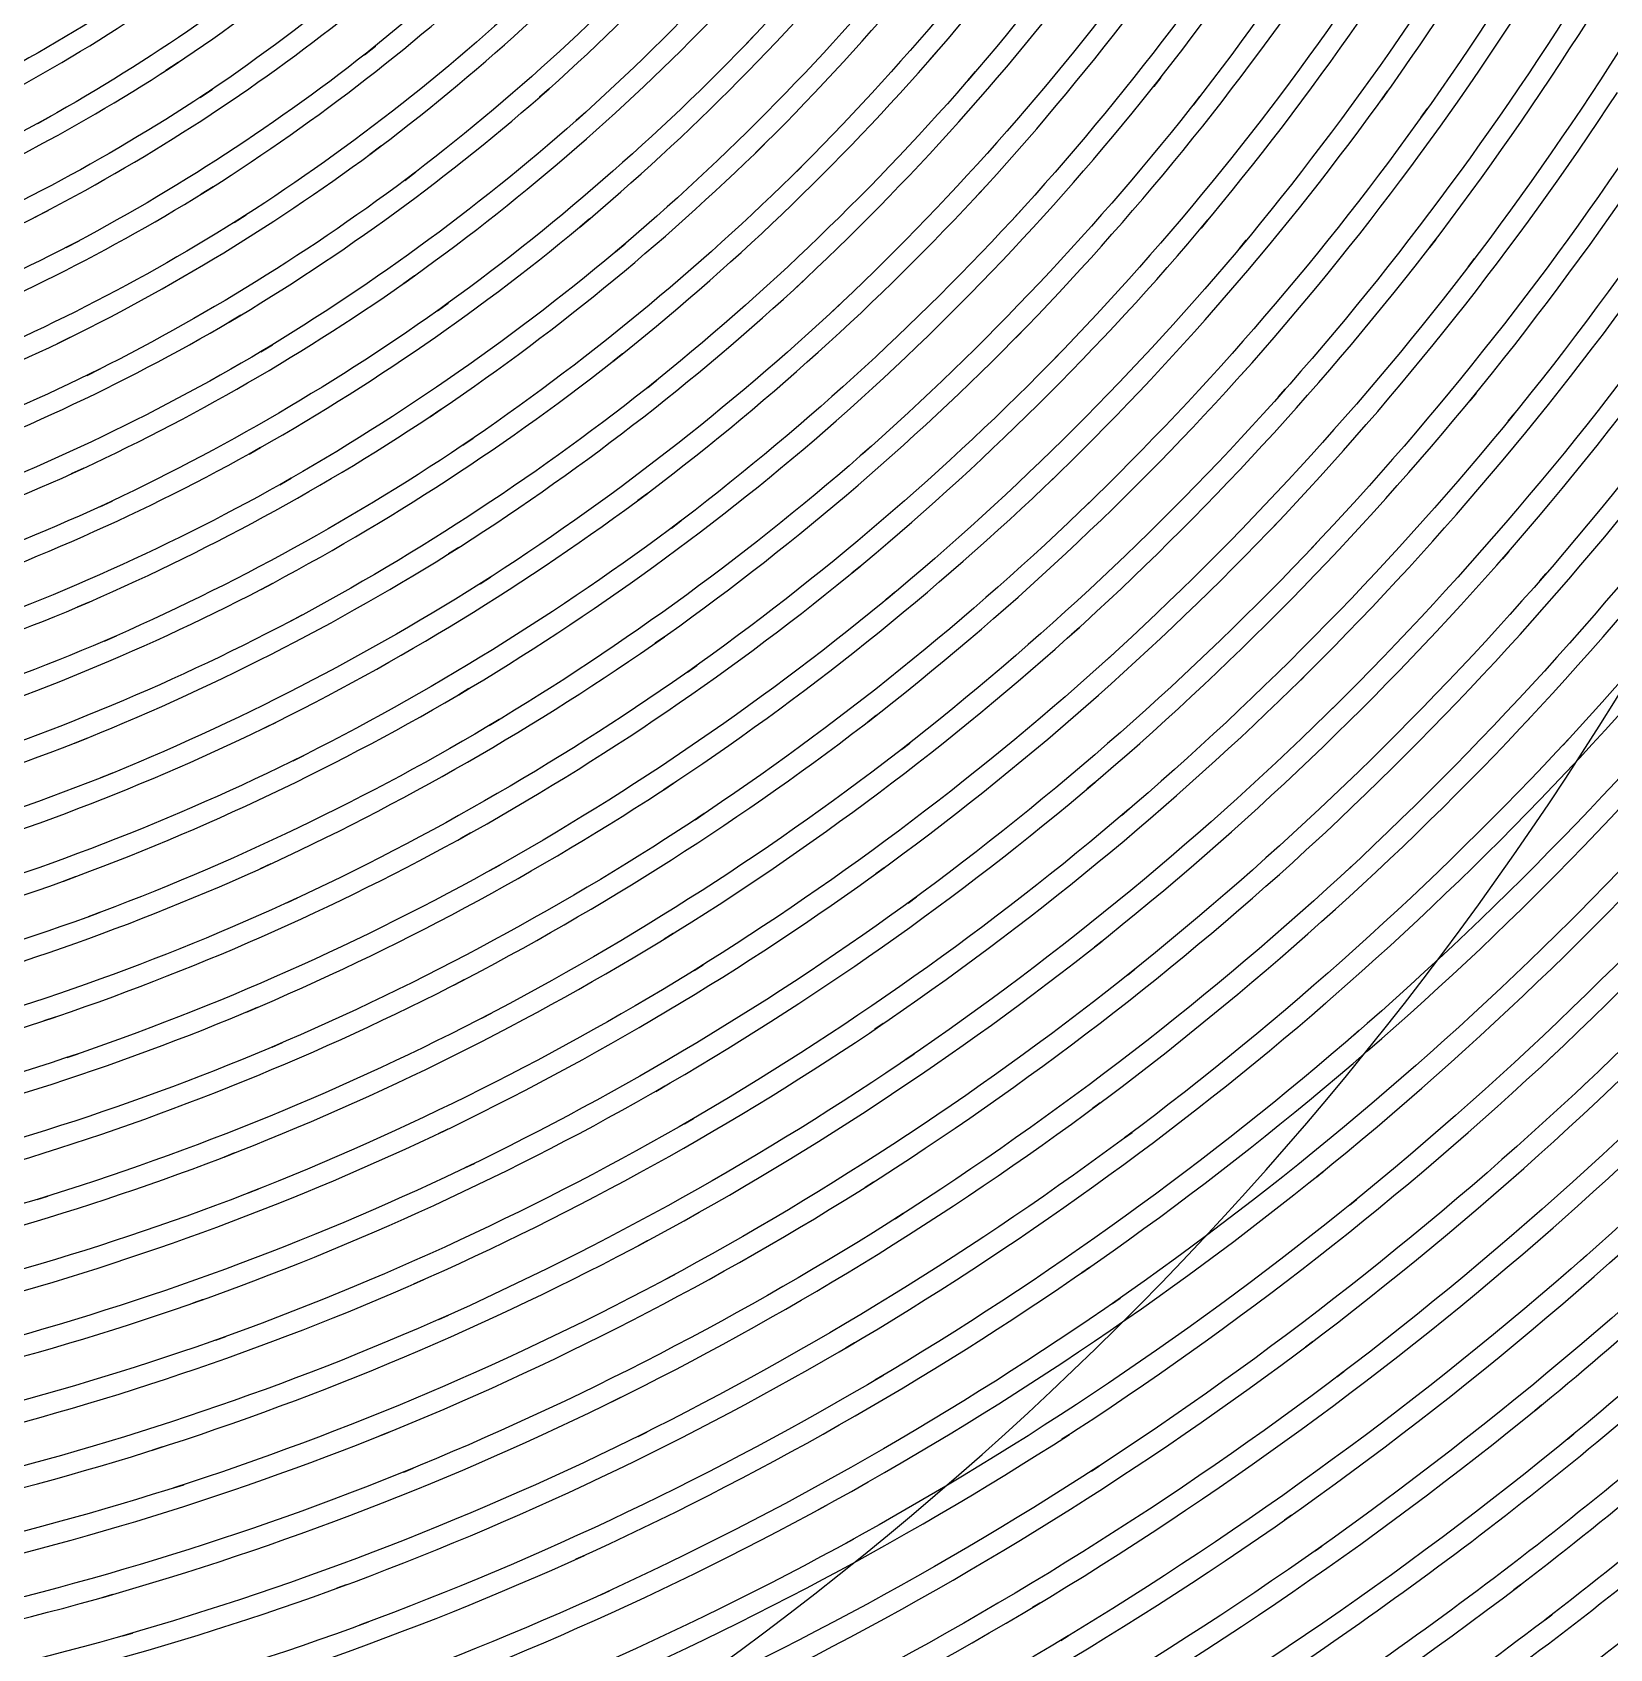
# Model space of a CAD drawing. Extents: x -32 to 185, y 69 to 286.
# Drawn here: x 103.67 to 136.76, y 119.94 to 153.86 of the extents above; entities that cross this region are included whole.
import ezdxf

# ---------------------------------------------------------------- set-up
doc = ezdxf.new("R2010")
doc.units = 0
doc.layers.add('Ebene_1', color=7, linetype='CONTINUOUS')

msp = doc.modelspace()

# ---------------------------------------------------------------- linework, layer by layer
at = {"layer": 'Ebene_1', "color": 7}
for p, q in [((118.655802, 153.622717), (118.837548, 153.813372)), ((110.639394, 153.388535), (110.869249, 153.571808)), ((122.652933, 153.454717), (122.489515, 153.266607)), ((106.733391, 153.226898), (106.475281, 153.056862)), ((123.299224, 152.849916), (123.459843, 153.036244)), ((107.190046, 152.490752), (107.443319, 152.660025)), ((114.519944, 152.678861), (114.312234, 152.495079)), ((127.343446, 152.908462), (127.199374, 152.725698)), ((128.021302, 152.333698), (128.162829, 152.514679)), ((132.104469, 152.621589), (131.977196, 152.443916)), ((103.785243, 151.945261), (104.062188, 152.097988)), ((115.078162, 152.001515), (115.281799, 152.183516)), ((132.809815, 152.076097), (132.935306, 152.251988)), ((110.984049, 151.469006), (110.75394, 151.296678)), ((119.028457, 151.510497), (118.84442, 151.329515)), ((119.624348, 150.859114), (119.804821, 151.038314)), ((107.469028, 150.620096), (107.216773, 150.461768)), ((111.484741, 150.752205), (111.710268, 150.92326)), ((123.637007, 150.589805), (123.474097, 150.412896)), ((104.007461, 150.123223), (103.732552, 149.981441)), ((107.908883, 149.868932), (108.156556, 150.026241)), ((115.362999, 149.943768), (115.15809, 149.77195)), ((124.267007, 149.965404), (124.427626, 150.141041)), ((128.335411, 149.921877), (128.190574, 149.749041)), ((104.38317, 149.342531), (104.653243, 149.484058)), ((115.904927, 149.249622), (116.105763, 149.419658)), ((128.996212, 149.325222), (129.139012, 149.496531)), ((133.112215, 149.510786), (132.983161, 149.342531)), ((133.801271, 148.943149), (133.928034, 149.109367)), ((111.691686, 148.750458), (111.465904, 148.590094)), ((119.861076, 148.657549), (119.678567, 148.487767)), ((108.047101, 147.923439), (107.799937, 147.776566)), ((112.174814, 148.017875), (112.396778, 148.177221)), ((120.439658, 147.987839), (120.619113, 148.155839)), ((124.467335, 147.616202), (124.304425, 147.449475)), ((104.462334, 147.453293), (104.194043, 147.322456)), ((108.469138, 147.157511), (108.711465, 147.30362)), ((116.050527, 147.109911), (115.848163, 146.949292)), ((125.079772, 146.972202), (125.240135, 147.137147)), ((104.819462, 146.65911), (105.082662, 146.789692)), ((116.573873, 146.39871), (116.772418, 146.557547)), ((129.17083, 146.824565), (129.02523, 146.661656)), ((129.814321, 146.207546), (129.957631, 146.368928)), ((133.960616, 146.287728), (133.830289, 146.128637)), ((112.239469, 145.941546), (112.017505, 145.792382)), ((120.535622, 145.704564), (120.354385, 145.545728)), ((134.632108, 145.697691), (134.760653, 145.855255)), ((112.704015, 145.193436), (112.92216, 145.341582)), ((108.462265, 145.145327), (108.220447, 145.009654)), ((121.095368, 145.016527), (121.27355, 145.173836)), ((104.750225, 144.710309), (104.488807, 144.590418)), ((108.864956, 144.365399), (109.102448, 144.500308)), ((125.136281, 144.540781), (124.973626, 144.38449)), ((116.5754, 144.184417), (116.375836, 144.035253)), ((105.088262, 143.903908), (105.345099, 144.02329)), ((125.729881, 143.87769), (125.889991, 144.032708)), ((117.0794, 143.456926), (117.275655, 143.604817)), ((129.842067, 143.624162), (129.695958, 143.470671)), ((112.622051, 143.050416), (112.403651, 142.912452)), ((130.466722, 142.986525), (130.610795, 143.138743)), ((134.642544, 142.960307), (134.510689, 142.809361)), ((121.044713, 142.659179), (120.865259, 142.511034)), ((135.295454, 142.348379), (135.425272, 142.497543)), ((108.708156, 142.293906), (108.471683, 142.169179)), ((113.066488, 142.287543), (113.28107, 142.424743)), ((104.867316, 141.903433), (104.612771, 141.794488)), ((121.585368, 141.954088), (121.762278, 142.100961)), ((109.090738, 141.500742), (109.323393, 141.624706)), ((105.184735, 141.085323), (105.435462, 141.194269)), ((116.931764, 141.176196), (116.735, 141.037723)), ((125.637227, 141.372196), (125.475336, 141.225578)), ((126.211482, 140.690014), (126.371336, 140.83536)), ((117.415655, 140.432923), (117.609365, 140.570377)), ((130.343267, 140.329577), (130.196649, 140.184995)), ((112.83256, 140.085722), (112.618233, 139.95845)), ((130.948323, 139.671577), (131.09265, 139.814631)), ((113.256633, 139.309104), (113.467652, 139.435358)), ((121.38275, 139.530049), (121.204823, 139.392085)), ((135.151126, 139.536158), (135.019017, 139.394376)), ((108.781211, 139.378595), (108.549574, 139.264558)), ((104.809025, 139.042085), (104.560589, 138.943321)), ((121.902787, 138.807649), (122.078423, 138.944594)), ((135.784945, 138.903103), (135.915782, 139.043867)), ((109.142157, 138.572957), (109.37023, 138.68623)), ((105.105062, 138.21303), (105.34968, 138.311539)), ((117.114782, 138.094411), (116.920055, 137.965866)), ((125.964572, 138.118593), (125.80319, 137.981648)), ((117.577037, 137.335356), (117.76871, 137.462884)), ((126.518209, 137.418084), (126.677555, 137.554266)), ((112.867687, 137.057138), (112.656924, 136.940047)), ((130.667559, 136.948192), (130.520431, 136.812265)), ((108.675829, 136.408301), (108.449029, 136.304701)), ((113.269361, 136.266264), (113.476815, 136.382337)), ((131.251996, 136.270592), (131.396577, 136.404992)), ((104.571534, 136.135428), (104.329716, 136.046846)), ((121.544641, 136.326337), (121.367732, 136.197792)), ((135.480254, 136.024191), (135.346872, 135.8903)), ((109.014629, 135.5907), (109.237611, 135.693791)), ((122.042532, 135.586882), (122.217151, 135.714664)), ((104.844916, 135.296191), (105.08368, 135.384773)), ((136.093964, 135.370518), (136.225309, 135.502882)), ((117.118601, 134.947209), (116.926164, 134.828336)), ((126.112973, 134.78939), (125.951591, 134.661099)), ((117.558201, 134.173135), (117.747583, 134.29099)), ((126.644209, 134.070553), (126.803046, 134.197571)), ((112.721578, 133.972808), (112.514887, 133.865898)), ((108.387938, 133.392698), (108.166483, 133.299025)), ((130.809086, 133.489425), (130.662213, 133.362153)), ((104.151279, 133.193643), (103.914552, 133.11448)), ((113.100851, 133.169207), (113.304488, 133.275352)), ((121.524277, 133.056698), (121.348641, 132.937061)), ((108.703829, 132.563897), (108.922484, 132.657316)), ((131.372141, 132.792479), (131.516978, 132.918479)), ((104.401243, 132.344479), (104.634407, 132.423643)), ((121.999769, 132.300952), (122.17286, 132.419315)), ((135.623818, 132.433315), (135.489418, 132.307061)), ((116.938382, 131.744006), (116.749, 131.63506)), ((136.216146, 131.759024), (136.348255, 131.883497)), ((126.075809, 131.392707), (125.915445, 131.273376)), ((117.355073, 130.955805), (117.542165, 131.06419)), ((112.390669, 130.843143), (112.186778, 130.745499)), ((126.5849, 130.656612), (126.742973, 130.774823)), ((107.915246, 130.341713), (107.69761, 130.257204)), ((112.74576, 130.026713), (112.946597, 130.123644)), ((130.763013, 129.962389), (130.61614, 129.843466)), ((108.206701, 129.502094), (108.421029, 129.586222)), ((121.317332, 129.730116), (121.143477, 129.619822)), ((103.770988, 129.367974), (103.998043, 129.437567)), ((131.303668, 129.247065), (131.448505, 129.364894)), ((121.769659, 128.959098), (121.941223, 129.068476)), ((135.576472, 128.772388), (135.441563, 128.65405)), ((116.570818, 128.495061), (116.383473, 128.394922)), ((125.849009, 127.938446), (125.689409, 127.827667)), ((136.1464, 128.078242), (136.279018, 128.195079)), ((111.87165, 127.677536), (111.671068, 127.589031)), ((116.963582, 127.693242), (117.148128, 127.792667)), ((107.253428, 127.26479), (107.040627, 127.189521)), ((126.334682, 127.185729), (126.492246, 127.295616)), ((112.20205, 126.849372), (112.399323, 126.937165)), ((107.520192, 126.41555), (107.730192, 126.490615)), ((120.919731, 126.356877), (120.747658, 126.255262)), ((130.524249, 126.376477), (130.377886, 126.2658)), ((121.347623, 125.570967), (121.517659, 125.671793)), ((131.041232, 125.643054), (131.186323, 125.75312)), ((116.011327, 125.209334), (115.827036, 125.118258)), ((135.332618, 125.050727), (135.197708, 124.940279)), ((106.400954, 124.172468), (106.192481, 124.105828)), ((111.160449, 124.485762), (110.96394, 124.406319)), ((116.3794, 124.394788), (116.5614, 124.485279)), ((125.428499, 124.436457), (125.269663, 124.333748)), ((135.879636, 124.337719), (136.012764, 124.447199)), ((111.46565, 123.646754), (111.659359, 123.725714)), ((125.889736, 123.667449), (126.046282, 123.769165)), ((106.641245, 123.31386), (106.847427, 123.380372)), ((120.327404, 122.946372), (120.156858, 122.853106)), ((130.087958, 122.741234), (129.941594, 122.638321)), ((120.72984, 122.146029), (120.898095, 122.238506)), ((115.257617, 121.897542), (115.075617, 121.814738)), ((130.580759, 121.990527), (130.725086, 122.092549)), ((110.25503, 121.278283), (110.061576, 121.207188)), ((115.599472, 121.070472), (115.778927, 121.152614)), ((134.887926, 121.278385), (134.753017, 121.175268)), ((105.354517, 121.074367), (105.15088, 121.016279)), ((124.809699, 120.896185), (124.651626, 120.801315)), ((110.534013, 120.429042), (110.725176, 120.499933)), ((135.411018, 120.546871), (135.544909, 120.649479)), ((105.569099, 120.207715), (105.77019, 120.265675)), ((125.245735, 120.111853), (125.401517, 120.205729))]:
    msp.add_line(p, q, dxfattribs=at)
for points in [[(103.514218, 111.434485), (130.132455, 122.46012), (147.488008, 148.434539), (147.488008, 177.245912)], [(131.977196, 152.443916), (134.171635, 155.501773), (136.084036, 158.752831), (137.69022, 162.156616)], [(138.572475, 161.936943), (136.954074, 158.482503), (135.025126, 155.181809), (132.809815, 152.076097)], [(127.199374, 152.725698), (129.375739, 155.485737), (131.295523, 158.438976), (132.934543, 161.548252)], [(122.489515, 153.266607), (124.633044, 155.732901), (126.544937, 158.391376), (128.201011, 161.208179)], [(133.809925, 161.30236), (132.15716, 158.142939), (130.219558, 155.140827), (128.021302, 152.333698)], [(124.36068, 160.836287), (122.686024, 158.260794), (120.776168, 155.845664), (118.655802, 153.622717)], [(129.068757, 160.936578), (127.39741, 158.070139), (125.465917, 155.363046), (123.299224, 152.849916)], [(132.983161, 149.342531), (135.348654, 152.428898), (137.429819, 155.723482), (139.200694, 159.185304)], [(116.473327, 159.012976), (114.709835, 156.958793), (112.756451, 155.075664), (110.639394, 153.388535)], [(114.312234, 152.495079), (116.484527, 154.41639), (118.472784, 156.536501), (120.250531, 158.827667)], [(140.073786, 158.931776), (138.288657, 155.419809), (136.189418, 152.076352), (133.801271, 148.943149)], [(121.087222, 158.472576), (119.289621, 156.133556), (117.277692, 153.967117), (115.078162, 152.001515)], [(118.84442, 151.329515), (121.086459, 153.53439), (123.120024, 155.942137), (124.918899, 158.521194)], [(123.474097, 150.412896), (125.771881, 152.90668), (127.836247, 155.606137), (129.640976, 158.476903)], [(128.190574, 149.749041), (130.529595, 152.53708), (132.609997, 155.532319), (134.405562, 158.697849)], [(135.271017, 158.418867), (133.45967, 155.203446), (131.359414, 152.159843), (128.996212, 149.325222)], [(125.765772, 158.191048), (123.948571, 155.563373), (121.892605, 153.109044), (119.624348, 150.859114)], [(130.497522, 158.172467), (128.675739, 155.252318), (126.589991, 152.505261), (124.267007, 149.965404)], [(106.475281, 153.056862), (108.594374, 154.45279), (110.575758, 156.047774), (112.391942, 157.820175)], [(113.189433, 157.384902), (111.349322, 155.567191), (109.340448, 153.928172), (107.190046, 152.490752)], [(110.75394, 151.296678), (112.977906, 152.962425), (115.040489, 154.833591), (116.9142, 156.884974)], [(103.110187, 152.55897), (105.236662, 153.711044), (107.247319, 155.065482), (109.114157, 156.602938)], [(117.724674, 156.473883), (115.828054, 154.375918), (113.738743, 152.460207), (111.484741, 150.752205)], [(109.87983, 156.114465), (107.986265, 154.532972), (105.945317, 153.137044), (103.785243, 151.945261)], [(115.15809, 149.77195), (117.473946, 151.713879), (119.604239, 153.866826), (121.521477, 156.203047)], [(133.830289, 146.128637), (136.372182, 149.234858), (138.628221, 152.56457), (140.570404, 156.077046)], [(99.825021, 152.400388), (101.935714, 153.314208), (103.952479, 154.431154), (105.846808, 155.735701)], [(122.343914, 155.815628), (120.40504, 153.432826), (118.249292, 151.234569), (115.904927, 149.249622)], [(119.678567, 148.487767), (122.07206, 150.712496), (124.256062, 153.152571), (126.202064, 155.777446)], [(129.02523, 146.661656), (131.53225, 149.468786), (133.77938, 152.498134), (135.738363, 155.711773)], [(141.433569, 155.790428), (139.47484, 152.228316), (137.198437, 148.85024), (134.632108, 145.697691)], [(127.035701, 155.414973), (125.069335, 152.742498), (122.861151, 150.25635), (120.439658, 147.987839)], [(124.304425, 147.449475), (126.76181, 149.962604), (128.984757, 152.695152), (130.945013, 155.612755)], [(136.59211, 155.399446), (134.615817, 152.136679), (132.347051, 149.059985), (129.814321, 146.207546)], [(106.577863, 155.196573), (104.653753, 153.850026), (102.603387, 152.693116), (100.456294, 151.742133)], [(107.216773, 150.461768), (109.46823, 151.873988), (111.581214, 153.496208), (113.526961, 155.306537)], [(131.789087, 155.275228), (129.809994, 152.309261), (127.563883, 149.529877), (125.079772, 146.972202)], [(114.307398, 154.840973), (112.335687, 152.986098), (110.193176, 151.321369), (107.908883, 149.868932)], [(103.732552, 149.981441), (105.988336, 151.144205), (108.128301, 152.520025), (110.122667, 154.089299)], [(111.465904, 148.590094), (113.82987, 150.269586), (116.032199, 152.166206), (118.043365, 154.255263)], [(118.837548, 153.813372), (116.801691, 151.679006), (114.571107, 149.738604), (112.174814, 148.017875)], [(110.869249, 153.571808), (108.84612, 151.959515), (106.674336, 150.543478), (104.38317, 149.342531)], [(115.848163, 146.949292), (118.311911, 148.90344), (120.590095, 151.081333), (122.652933, 153.454717)], [(100.334367, 149.844241), (102.57106, 150.76366), (104.71408, 151.896643), (106.733391, 153.226898)], [(123.459843, 153.036244), (121.373586, 150.616532), (119.068421, 148.394603), (116.573873, 146.39871)], [(107.443319, 152.660025), (105.39219, 151.289042), (103.214297, 150.117623), (100.939931, 149.162313)], [(107.799937, 147.776566), (110.188594, 149.196422), (112.438523, 150.837732), (114.519944, 152.678861)], [(120.354385, 145.545728), (122.90417, 147.781148), (125.243954, 150.245914), (127.343446, 152.908462)], [(134.510689, 142.809361), (137.234328, 145.926528), (139.671349, 149.283222), (141.791714, 152.838207)], [(128.162829, 152.514679), (126.040936, 149.804786), (123.675188, 147.294966), (121.095368, 145.016527)], [(124.973626, 144.38449), (127.595701, 146.907802), (129.982576, 149.66504), (132.104469, 152.621589)], [(129.695958, 143.470671), (132.376069, 146.287983), (134.795526, 149.342786), (136.924292, 152.596898)], [(142.642915, 152.518498), (140.504477, 148.91464), (138.045311, 145.5106), (135.295454, 142.348379)], [(104.062188, 152.097988), (102.005968, 150.963987), (99.844621, 150.031332), (97.608437, 149.314022)], [(115.281799, 152.183516), (113.172888, 150.299114), (110.891904, 148.616312), (108.469138, 147.157511)], [(132.935306, 152.251988), (130.792541, 149.24784), (128.38072, 146.444783), (125.729881, 143.87769)], [(137.76582, 152.252243), (135.617454, 148.949767), (133.174325, 145.848382), (130.466722, 142.986525)], [(104.194043, 147.322456), (106.582954, 148.487258), (108.856556, 149.875804), (110.984049, 151.469006)], [(112.017505, 145.792382), (114.526307, 147.47722), (116.873473, 149.391658), (119.028457, 151.510497)], [(119.804821, 151.038314), (117.623874, 148.874931), (115.246671, 146.917983), (112.704015, 145.193436)], [(100.679276, 147.215293), (103.045787, 148.131657), (105.319389, 149.271767), (107.469028, 150.620096)], [(111.710268, 150.92326), (109.552739, 149.288313), (107.245282, 147.860566), (104.819462, 146.65911)], [(116.375836, 144.035253), (118.992311, 145.99271), (121.422968, 148.186639), (123.637007, 150.589805)], [(97.285418, 147.439802), (99.60713, 148.116384), (101.858332, 149.015185), (104.007461, 150.123223)], [(108.156556, 150.026241), (105.973826, 148.638458), (103.663824, 147.461184), (101.258113, 146.51071)], [(108.220447, 145.009654), (110.749867, 146.428237), (113.14107, 148.080239), (115.362999, 149.943768)], [(124.427626, 150.141041), (122.188133, 147.692566), (119.728457, 145.455109), (117.0794, 143.456926)], [(120.865259, 142.511034), (123.575661, 144.74849), (126.076318, 147.229293), (128.335411, 149.921877)], [(104.653243, 149.484058), (102.468223, 148.338857), (100.178076, 147.405438), (97.814873, 146.697547)], [(116.105763, 149.419658), (113.854307, 147.513875), (111.430268, 145.821655), (108.864956, 144.365399)], [(129.139012, 149.496531), (126.855991, 146.757874), (124.327335, 144.233035), (121.585368, 141.954088)], [(125.475336, 141.225578), (128.266429, 143.750417), (130.822831, 146.523438), (133.112215, 149.510786)], [(130.196649, 140.184995), (133.054179, 143.003325), (135.651309, 146.074419), (137.955965, 149.360604)], [(135.019017, 139.394376), (137.92822, 142.512307), (140.551059, 145.88631), (142.855206, 149.47464)], [(133.928034, 149.109367), (131.615741, 146.075437), (129.033121, 143.257107), (126.211482, 140.690014)], [(138.783493, 148.983622), (136.457455, 145.650091), (133.834871, 142.533179), (130.948323, 139.671577)], [(143.693934, 149.122858), (141.369423, 145.485909), (138.722402, 142.065579), (135.784945, 138.903103)], [(104.488807, 144.590418), (107.014918, 145.748346), (109.426484, 147.14122), (111.691686, 148.750458)], [(112.403651, 142.912452), (115.061108, 144.593472), (117.557692, 146.516819), (119.861076, 148.657549)], [(100.855422, 144.522199), (103.354551, 145.426346), (105.762554, 146.565438), (108.047101, 147.923439)], [(112.396778, 148.177221), (110.099503, 146.52751), (107.652555, 145.096709), (105.088262, 143.903908)], [(120.619113, 148.155839), (118.287474, 145.971837), (115.759072, 144.007253), (113.066488, 142.287543)], [(116.735, 141.037723), (119.508021, 142.989325), (122.096242, 145.191654), (124.467335, 147.616202)], [(97.348546, 144.788963), (99.799057, 145.448746), (102.181096, 146.340928), (104.462334, 147.453293)], [(108.711465, 147.30362), (106.3923, 145.907182), (103.94637, 144.732963), (101.406768, 143.796235)], [(108.471683, 142.169179), (111.145431, 143.57758), (113.682743, 145.231873), (116.050527, 147.109911)], [(125.240135, 147.137147), (122.84206, 144.668309), (120.22304, 142.423979), (117.415655, 140.432923)], [(105.082662, 146.789692), (102.764769, 145.641691), (100.342512, 144.716672), (97.849492, 144.027108)], [(116.772418, 146.557547), (114.37358, 144.638272), (111.801905, 142.945289), (109.090738, 141.500742)], [(121.204823, 139.392085), (124.080171, 141.622415), (126.746791, 144.110344), (129.17083, 146.824565)], [(129.957631, 146.368928), (127.507628, 143.609398), (124.81148, 141.078451), (121.902787, 138.807649)], [(125.80319, 137.981648), (128.76763, 140.498086), (131.497887, 143.278235), (133.960616, 146.287728)], [(104.612771, 141.794488), (107.278373, 142.93638), (109.831976, 144.324672), (112.239469, 145.941546)], [(130.520431, 136.812265), (133.559961, 139.622195), (136.3396, 142.700925), (138.826003, 146.010273)], [(135.346872, 135.8903), (138.446475, 138.999831), (141.260732, 142.381979), (143.754771, 145.995255)], [(112.618233, 139.95845), (115.427908, 141.626742), (118.078492, 143.550344), (120.535622, 145.704564)], [(134.760653, 145.855255), (132.273487, 142.799943), (129.514467, 139.976013), (126.518209, 137.418084)], [(139.638258, 145.601728), (137.128946, 142.245797), (134.322071, 139.122522), (131.251996, 136.270592)], [(144.57899, 145.611146), (142.06306, 141.95027), (139.223094, 138.523066), (136.093964, 135.370518)], [(112.92216, 145.341582), (110.481067, 143.685508), (107.890556, 142.260561), (105.184735, 141.085323)], [(100.857967, 141.774379), (103.492515, 142.657143), (106.038736, 143.785799), (108.462265, 145.145327)], [(121.27355, 145.173836), (118.786638, 142.977616), (116.102963, 141.014051), (113.256633, 139.309104)], [(97.237818, 142.092561), (99.818912, 142.726125), (102.334332, 143.602526), (104.750225, 144.710309)], [(109.102448, 144.500308), (106.642773, 143.104125), (104.057607, 141.941361), (101.380804, 141.027796)], [(116.920055, 137.965866), (119.853439, 139.902704), (122.603551, 142.103506), (125.136281, 144.540781)], [(108.549574, 139.264558), (111.370704, 140.653614), (114.057434, 142.300525), (116.5754, 144.184417)], [(105.345099, 144.02329), (102.890515, 142.881398), (100.333603, 141.973688), (97.708473, 141.312124)], [(125.889991, 144.032708), (123.328752, 141.55216), (120.546058, 139.310122), (117.577037, 137.335356)], [(117.275655, 143.604817), (114.725362, 141.68096), (112.002232, 139.996377), (109.142157, 138.572957)], [(121.367732, 136.197792), (124.411589, 138.411321), (127.247992, 140.897214), (129.842067, 143.624162)], [(104.560589, 138.943321), (107.368991, 140.059759), (110.067939, 141.434815), (112.622051, 143.050416)], [(130.610795, 143.138743), (127.989229, 140.367505), (125.121263, 137.839611), (122.042532, 135.586882)], [(125.951591, 134.661099), (129.092684, 137.159974), (132.001633, 139.937577), (134.642544, 142.960307)], [(112.656924, 136.940047), (115.621617, 138.585939), (118.429511, 140.500377), (121.044713, 142.659179)], [(135.425272, 142.497543), (132.758142, 139.430013), (129.818903, 136.609392), (126.644209, 134.070553)], [(130.662213, 133.362153), (133.886798, 136.153501), (136.853528, 139.229685), (139.526258, 142.553034)], [(100.683858, 138.980994), (103.45586, 139.832959), (106.14259, 140.942269), (108.708156, 142.293906)], [(113.28107, 142.424743), (110.691831, 140.771214), (107.954701, 139.361031), (105.105062, 138.21303)], [(135.489418, 132.307061), (138.783239, 135.398009), (141.792987, 138.778376), (144.482517, 142.407179)], [(96.9484, 139.360013), (99.661857, 139.957941), (102.313205, 140.809396), (104.867316, 141.903433)], [(121.762278, 142.100961), (119.115257, 139.900922), (116.272491, 137.947793), (113.269361, 136.266264)], [(140.322477, 142.113943), (137.624801, 138.744776), (134.629053, 135.624809), (131.372141, 132.792479)], [(145.290954, 141.991251), (142.578006, 138.316375), (139.540767, 134.891718), (136.216146, 131.759024)], [(109.323393, 141.624706), (106.7199, 140.237686), (103.992697, 139.096049), (101.177422, 138.215066)], [(105.435462, 141.194269), (102.841387, 140.067395), (100.147276, 139.186158), (97.388764, 138.562266)], [(108.449029, 136.304701), (111.420086, 137.664738), (114.259798, 139.295613), (116.931764, 141.176196)], [(116.926164, 134.828336), (120.022458, 136.740483), (122.938533, 138.930849), (125.637227, 141.372196)], [(126.371336, 140.83536), (123.641588, 138.352012), (120.691913, 136.121937), (117.558201, 134.173135)], [(117.609365, 140.570377), (114.903289, 138.650848), (112.026159, 136.983829), (109.014629, 135.5907)], [(121.348641, 132.937061), (124.564062, 135.124372), (127.574574, 137.598811), (130.343267, 140.329577)], [(104.329716, 136.046846), (107.282191, 137.128156), (110.128776, 138.480303), (112.83256, 140.085722)], [(131.09265, 139.814631), (128.294684, 137.040847), (125.251335, 134.525935), (121.999769, 132.300952)], [(113.467652, 139.435358), (110.726958, 137.793284), (107.84041, 136.407537), (104.844916, 135.296191)], [(112.514887, 133.865898), (115.637145, 135.479973), (118.605656, 137.375829), (121.38275, 139.530049)], [(125.915445, 131.273376), (129.236248, 133.744226), (132.327451, 136.509865), (135.151126, 139.536158)], [(100.328767, 136.151719), (103.240006, 136.96321), (106.06979, 138.043502), (108.781211, 139.378595)], [(96.478509, 136.600992), (99.325093, 137.153611), (102.11415, 137.970957), (104.809025, 139.042085)], [(122.078423, 138.944594), (119.267984, 136.75041), (116.262818, 134.817136), (113.100851, 133.169207)], [(135.915782, 139.043867), (133.063852, 135.973537), (129.940831, 133.166152), (126.5849, 130.656612)], [(130.61614, 129.843466), (134.028834, 132.605897), (137.186728, 135.669864), (140.050876, 138.997794)], [(109.37023, 138.68623), (106.619863, 137.317283), (103.748079, 136.206192), (100.792549, 135.367463)], [(140.829532, 138.527903), (137.938402, 135.155427), (134.750217, 132.049206), (131.303668, 129.247065)], [(135.441563, 128.65405), (138.932148, 131.715496), (142.14146, 135.0839), (145.030808, 138.718303)], [(105.34968, 138.311539), (102.613569, 137.209102), (99.780475, 136.363755), (96.887309, 135.786955)], [(108.166483, 133.299025), (111.289504, 134.620372), (114.284743, 136.225792), (117.114782, 138.094411)], [(116.749, 131.63506), (120.010749, 133.512589), (123.095588, 135.682846), (125.964572, 138.118593)], [(145.822955, 138.27183), (142.908406, 134.592117), (139.669822, 131.180416), (136.1464, 128.078242)], [(117.76871, 137.462884), (114.903035, 135.556591), (111.868596, 133.916808), (108.703829, 132.563897)], [(126.677555, 137.554266), (123.776243, 135.077281), (120.655767, 132.868588), (117.355073, 130.955805)], [(103.914552, 133.11448), (107.013391, 134.15099), (110.010667, 135.470809), (112.867687, 137.057138)], [(121.143477, 129.619822), (124.532498, 131.770733), (127.720174, 134.223535), (130.667559, 136.948192)], [(99.790912, 133.296225), (102.842151, 134.057571), (105.816517, 135.099427), (108.675829, 136.408301)], [(113.476815, 136.382337), (110.581867, 134.761136), (107.543864, 133.409498), (104.401243, 132.344479)], [(131.396577, 136.404992), (128.418393, 133.63808), (125.196099, 131.146103), (121.769659, 128.959098)], [(95.824835, 133.825426), (98.805565, 134.322808), (101.733859, 135.096372), (104.571534, 136.135428)], [(112.186778, 130.745499), (115.469144, 132.317752), (118.601329, 134.185862), (121.544641, 136.326337)], [(125.689409, 127.827667), (129.192466, 130.260386), (132.469488, 133.003752), (135.480254, 136.024191)], [(109.237611, 135.693791), (106.338081, 134.35259), (103.320697, 133.281716), (100.224403, 132.494915)], [(122.217151, 135.714664), (119.239221, 133.535244), (116.068854, 131.631496), (112.74576, 130.026713)], [(105.08368, 135.384773), (102.203496, 134.315935), (99.230147, 133.516153), (96.202326, 132.99637)], [(136.225309, 135.502882), (133.184506, 132.439424), (129.874394, 129.65584), (126.334682, 127.185729)], [(130.377886, 126.2658), (133.98098, 128.988828), (137.332838, 132.02986), (140.392477, 135.351936)], [(107.69761, 130.257204), (110.974377, 131.530187), (114.127689, 133.100225), (117.118601, 134.947209)], [(116.383473, 128.394922), (119.812967, 130.228059), (123.069624, 132.368406), (126.112973, 134.78939)], [(141.152805, 134.853281), (138.064402, 131.487169), (134.680217, 128.40457), (131.041232, 125.643054)], [(135.197708, 124.940279), (138.887603, 127.961711), (142.300042, 131.307485), (145.393536, 134.937281)], [(146.168373, 134.460772), (143.047388, 130.786481), (139.604149, 127.398529), (135.879636, 124.337719)], [(117.747583, 134.29099), (114.719762, 132.407861), (111.525977, 130.804757), (108.206701, 129.502094)], [(126.803046, 134.197571), (123.726352, 131.737133), (120.43304, 129.559978), (116.963582, 127.693242)], [(103.314588, 130.155971), (106.5603, 131.137958), (109.70903, 132.415752), (112.721578, 133.972808)], [(99.067493, 130.424339), (102.258732, 131.12574), (105.378953, 132.11946), (108.387938, 133.392698)], [(120.747658, 126.255262), (124.312062, 128.359031), (127.679701, 130.780296), (130.809086, 133.489425)], [(94.985853, 131.043292), (98.100728, 131.475969), (101.169022, 132.195824), (104.151279, 133.193643)], [(113.304488, 133.275352), (110.25274, 131.684696), (107.0615, 130.376713), (103.770988, 129.367974)], [(111.671068, 127.589031), (115.114308, 129.109356), (118.412456, 130.939488), (121.524277, 133.056698)], [(108.922484, 132.657316), (105.871499, 131.353125), (102.706987, 130.332066), (99.46942, 129.607094)], [(131.516978, 132.918479), (128.354756, 130.168699), (124.951226, 127.709558), (121.347623, 125.570967)], [(104.634407, 132.423643), (101.608368, 131.397976), (98.494001, 130.653634), (95.331271, 130.200415)], [(122.17286, 132.419315), (119.024639, 130.264942), (115.68729, 128.400599), (112.20205, 126.849372)], [(125.269663, 124.333748), (128.956757, 126.717823), (132.422142, 129.428632), (135.623818, 132.433315)], [(107.040627, 127.189521), (110.471394, 128.403984), (113.784306, 129.92856), (116.938382, 131.744006)], [(136.348255, 131.883497), (133.11527, 128.837297), (129.614758, 126.087415), (125.889736, 123.667449)], [(129.941594, 122.638321), (133.737634, 125.311356), (137.28651, 128.319271), (140.545713, 131.625642)], [(115.827036, 125.118258), (119.425294, 126.89659), (122.855551, 128.996694), (126.075809, 131.392707)], [(117.542165, 131.06419), (114.349398, 129.213949), (110.99474, 127.657834), (107.520192, 126.41555)], [(141.286441, 131.098096), (137.996947, 127.748835), (134.413962, 124.70065), (130.580759, 121.990527)], [(134.753017, 121.175268), (138.644512, 124.145918), (142.263133, 127.458576), (145.5651, 131.07343)], [(102.524987, 127.181172), (105.918336, 128.098733), (109.220811, 129.324523), (112.390669, 130.843143)], [(126.742973, 130.774823), (123.487588, 128.340551), (120.018894, 126.20504), (116.3794, 124.394788)], [(98.15571, 127.546293), (101.487459, 128.17777), (104.754298, 129.113632), (107.915246, 130.341713)], [(146.320846, 130.567724), (142.989861, 126.909317), (139.338658, 123.555576), (135.411018, 120.546871)], [(112.946597, 130.123644), (109.735757, 128.573104), (106.389754, 127.31878), (102.951096, 126.376375)], [(120.156858, 122.853106), (123.898425, 124.899603), (127.448319, 127.279096), (130.763013, 129.962389)], [(108.421029, 129.586222), (105.217062, 128.328919), (101.904659, 127.3675), (98.525565, 126.714234)], [(110.96394, 124.406319), (114.568816, 125.864484), (118.033947, 127.646507), (121.317332, 129.730116)], [(103.998043, 129.437567), (100.82564, 128.465126), (97.57051, 127.7861), (94.273888, 127.409372)], [(131.448505, 129.364894), (128.099447, 126.642044), (124.512135, 124.225948), (120.72984, 122.146029)], [(121.941223, 129.068476), (118.620166, 126.948899), (115.114053, 125.134167), (111.46565, 123.646754)], [(124.651626, 120.801315), (128.524284, 123.126132), (132.180833, 125.794), (135.576472, 128.772388)], [(106.192481, 124.105828), (109.777503, 125.251487), (113.251542, 126.720699), (116.570818, 128.495061)], [(115.075617, 121.814738), (118.843402, 123.527729), (122.449296, 125.577433), (125.849009, 127.938446)], [(136.279018, 128.195079), (132.850288, 125.176319), (129.157848, 122.470982), (125.245735, 120.111853)], [(101.54575, 124.200697), (105.085971, 125.043574), (108.542447, 126.207433), (111.87165, 127.677536)], [(117.148128, 127.792667), (113.788634, 125.985011), (110.27183, 124.485864), (106.641245, 123.31386)], [(129.303957, 118.971183), (133.294216, 121.583356), (137.04291, 124.547617), (140.504986, 127.827973)], [(97.055309, 124.672395), (100.526294, 125.224047), (103.940006, 126.091895), (107.253428, 127.26479)], [(126.492246, 127.295616), (123.055879, 124.897516), (119.410021, 122.813906), (115.599472, 121.070472)], [(141.224587, 127.271943), (137.730692, 123.95002), (133.946616, 120.947195), (129.917922, 118.299615)], [(112.399323, 126.937165), (109.02812, 125.436745), (105.527353, 124.246133), (101.940295, 123.380194)], [(134.103671, 117.369632), (138.198293, 120.278097), (142.025133, 123.54654), (145.538627, 127.135532)], [(146.274519, 126.601088), (142.730224, 122.969637), (138.869021, 119.661536), (134.736981, 116.716468)], [(107.730192, 126.490615), (104.37248, 125.290076), (100.912185, 124.398377), (97.392328, 123.82682)], [(110.061576, 121.207188), (113.828852, 122.592986), (117.463001, 124.316642), (120.919731, 126.356877)], [(119.367766, 119.423485), (123.287261, 121.402196), (127.021192, 123.729278), (130.524249, 126.376477)], [(121.517659, 125.671793), (118.021729, 123.597042), (114.34558, 121.84228), (110.534013, 120.429042)], [(131.186323, 125.75312), (127.647629, 123.067663), (123.874752, 120.705377), (119.913258, 118.695052)], [(105.15088, 121.016279), (108.890156, 122.083004), (112.525323, 123.486467), (116.011327, 125.209334)], [(123.832752, 117.240857), (127.891738, 119.495369), (131.740469, 122.109247), (135.332618, 125.050727)], [(95.763999, 121.812931), (99.373966, 122.274804), (102.934296, 123.064583), (106.400954, 124.172468)], [(100.374585, 121.224599), (104.06117, 121.982764), (107.671392, 123.074434), (111.160449, 124.485762)], [(116.5614, 124.485279), (113.033906, 122.730695), (109.354702, 121.298876), (105.569099, 120.207715)], [(114.126161, 118.494699), (118.064492, 120.131937), (121.847041, 122.120677), (125.428499, 124.436457)], [(136.012764, 124.447199), (132.385997, 121.466418), (128.499338, 118.816368), (124.399625, 116.52902)], [(128.461666, 115.275001), (132.64716, 117.815087), (136.597201, 120.724366), (140.26444, 123.967635)], [(111.659359, 123.725714), (108.127028, 122.285648), (104.471243, 121.168905), (100.737058, 120.389562)], [(126.046282, 123.769165), (122.426896, 121.417901), (118.603111, 119.396936), (114.621507, 117.73096)], [(106.847427, 123.380372), (103.335715, 122.246753), (99.727784, 121.434803), (96.068945, 120.955035)], [(140.96215, 123.38447), (137.26131, 120.100907), (133.274361, 117.154261), (129.049412, 114.580168)], [(133.245597, 113.533349), (137.54411, 116.368453), (141.58146, 119.581278), (145.309536, 123.133488)], [(108.963466, 118.002305), (112.892378, 119.305172), (116.6958, 120.959999), (120.327404, 122.946372)], [(118.378093, 115.976885), (122.475769, 117.876814), (126.394755, 120.140795), (130.087958, 122.741234)], [(146.024046, 122.571019), (142.263897, 118.977648), (138.190911, 115.726412), (133.853452, 112.856308)], [(120.898095, 122.238506), (117.226273, 120.219449), (113.379833, 118.535273), (109.405866, 117.206647)], [(103.913534, 117.931211), (107.806555, 118.908743), (111.603614, 120.236351), (115.257617, 121.897542)], [(130.725086, 122.092549), (126.995228, 119.455507), (123.036024, 117.158028), (118.895584, 115.228165)], [(99.01022, 118.263317), (102.841896, 118.926535), (106.605609, 119.935758), (110.25503, 121.278283)], [(115.778927, 121.152614), (112.082669, 119.461361), (108.24081, 118.107306), (104.300698, 117.107221)], [(122.809479, 113.662607), (127.054792, 115.835791), (131.096977, 118.384735), (134.887926, 121.278385)], [(94.283052, 118.978234), (98.029455, 119.340172), (101.735386, 120.041853), (105.354517, 121.074367)], [(112.977397, 115.168397), (117.085, 116.719242), (121.045222, 118.636277), (124.809699, 120.896185)], [(110.725176, 120.499933), (107.030955, 119.130172), (103.220151, 118.097455), (99.339857, 117.414865)], [(135.544909, 120.649479), (131.71756, 117.717647), (127.635665, 115.133805), (123.348097, 112.929184)], [(105.77019, 120.265675), (102.104732, 119.209107), (98.350692, 118.487342), (94.554907, 118.109291)], [(125.401517, 120.205729), (121.597587, 117.911814), (117.59511, 115.964056), (113.442706, 114.386178)], [(127.411665, 111.559907), (131.792141, 114.01668), (135.944545, 116.859726), (139.819494, 120.054886)]]:
    msp.add_open_spline(points, degree=3, dxfattribs=at)

doc.saveas('drawing.dxf')
